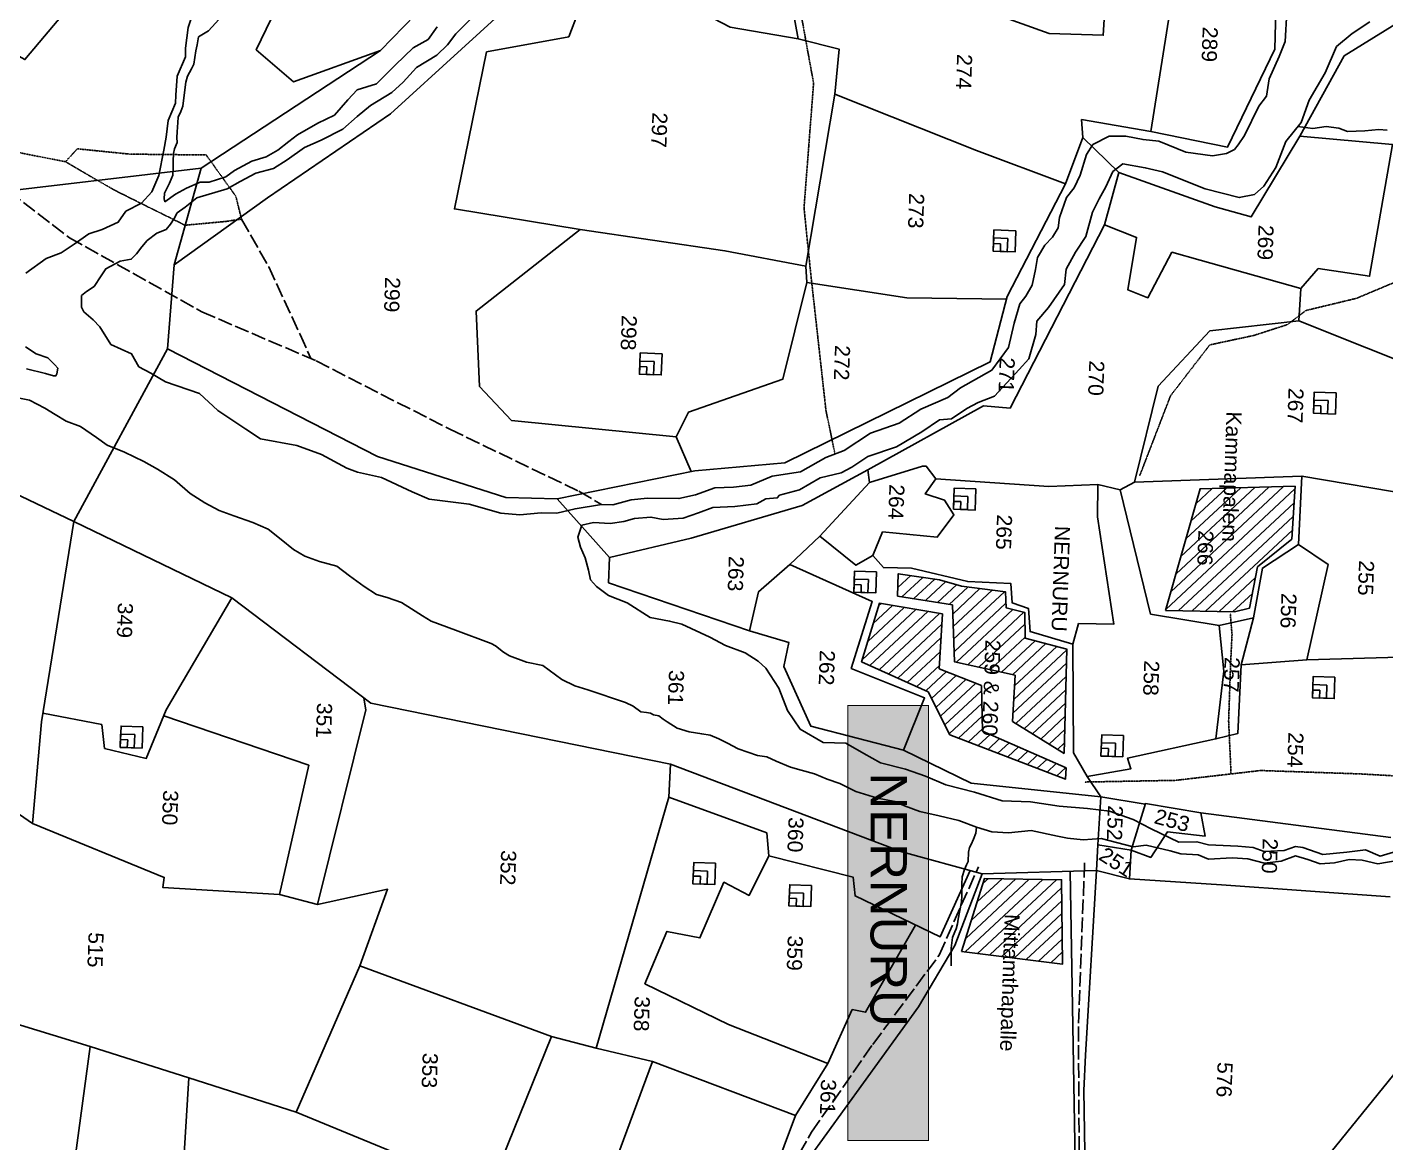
# Model space of a CAD drawing. Header units: inches. Extents: x 337143 to 343737, y 1590289 to 1599624.
# Drawn here: x 338575 to 339695, y 1595786 to 1596705 of the extents above; entities that cross this region are included whole.
import ezdxf

# ---------------------------------------------------------------- set-up
doc = ezdxf.new("R2010")
doc.units = ezdxf.units.IN
doc.header["$MEASUREMENT"] = 0
doc.linetypes.add('ACAD_ISO02W100', pattern=[15, 12, -3])
doc.linetypes.add('ACAD_ISO07W100', pattern=[3, 0, -3])
for name, color, linetype in [('CARTTRACK', 30, 'ACAD_ISO02W100'), ('NALA', 4, 'Continuous'), ('SQUAREWELL', 5, 'Continuous'), ('SURVEY_BND', 7, 'Continuous'), ('VILLAGE_AREA', 1, 'Continuous'), ('ZSTU', 7, 'Continuous'), ('ZTEXT', 7, 'Continuous')]:
    doc.layers.add(name, color=color, linetype=linetype)
doc.layers.add('FOOTPATH', color=150, linetype='ACAD_ISO07W100', lineweight=30)
doc.styles.get("Standard").update_dxf_attribs({"font": 'arial.ttf'})

msp = doc.modelspace()

# ---------------------------------------------------------------- hatches: boundary and pattern name
at = {"layer": 'VILLAGE_AREA'}
h = msp.add_hatch(dxfattribs=at)
h.set_pattern_fill('ANSI31', color=256, scale=62.399649, angle=-1.972, style=0)
h.set_pattern_definition([(43.02798, (340385.863, 1600582.354), (-5.322342, 5.701928), [])])
h.paths.add_polyline_path([(339570.1, 1596223.6), (339582.4, 1596226.6), (339589, 1596260.6), (339617.3, 1596283.5), (339619.9, 1596327.1), (339541.7, 1596325), (339513.1, 1596224.6)])
h.paths.add_polyline_path([(339429.6, 1596106.8), (339432, 1596192.8), (339397.5, 1596202), (339397.3, 1596223), (339381.9, 1596226.8), (339381.2, 1596240.1), (339345.1, 1596244.6), (339327, 1596250), (339293, 1596254.9), (339292.4, 1596236.6), (339337.6, 1596229.3), (339339.2, 1596182.4), (339389.3, 1596171.3), (339387, 1596133.3)])
h.paths.add_polyline_path([(339430.8, 1596085.7), (339431.2, 1596094.9), (339362.4, 1596125.3), (339361.5, 1596162.8), (339326.7, 1596176.7), (339329.3, 1596221.8), (339277.5, 1596230.6), (339262.7, 1596182.4), (339317.5, 1596157.6), (339335.6, 1596122.3)])
h.paths.add_polyline_path([(339428.3, 1595933.1), (339427.5, 1596002.7), (339364.1, 1596003.9), (339345.2, 1595943.7)])
h.paths.add_polyline_path([(339555.5, 1596393.3), (339551.7, 1596281.7), (339576.8, 1596280.8), (339580.6, 1596392.5)], flags=9)
h.paths.add_polyline_path([(339537, 1596294.3), (339535.8, 1596260.3), (339554.8, 1596259.7), (339556, 1596293.6)], flags=24)
h.paths.add_polyline_path([(339305, 1596280.8), (339301.8, 1596185.3), (339320.5, 1596184.7), (339323.8, 1596280.2)], flags=9)
h.paths.add_polyline_path([(339361.4, 1596204.1), (339358.5, 1596119), (339377.6, 1596118.3), (339380.6, 1596203.5)], flags=24)
h.paths.add_polyline_path([(339372.7, 1595979.2), (339368.6, 1595858.3), (339393.7, 1595857.4), (339397.8, 1595978.3)], flags=9)
at = {"layer": 'ZSTU'}
msp.add_hatch(color=2, dxfattribs=at).paths.add_polyline_path([(339317.8, 1596146.3), (339317.8, 1595787.9), (339251.4, 1595787.9), (339251.4, 1596146.3)])

# ---------------------------------------------------------------- linework, layer by layer
at = {"layer": 'CARTTRACK'}
for points in [[(338012.6, 1597198.4), (338047.4, 1597098.1), (338080.2, 1597015.3), (338134.8, 1596935.1), (338176.2, 1596877.3), (338224.4, 1596832.9), (338327.1, 1596777), (338380.9, 1596729.2), (338454.4, 1596663.9), (338531.3, 1596615.3), (338544.4, 1596598.3), (338560.2, 1596570.1), (338610, 1596531.9), (338719, 1596470.9), (338813.3, 1596430.4), (338923.5, 1596374), (339029.7, 1596322.9), (339048.5, 1596312)], [(338751.8, 1596547.2), (338774.3, 1596507.8), (338800.1, 1596452.1), (338808.9, 1596432.3)], [(339203.9, 1595763.8), (339221.5, 1595794.7), (339272, 1595867), (339326.6, 1595940.6), (339359.1, 1596013.5)], [(339446.5, 1596016.6), (339441.4, 1595881.5), (339442.3, 1595736.3)]]:
    msp.add_lwpolyline(points, dxfattribs=at)
at = {"layer": 'FOOTPATH', "ltscale": 0.002}
for points in [[(339206.4, 1596751.7), (339223.2, 1596659.2), (339215.3, 1596556.5), (339220.6, 1596504.6), (339233.4, 1596389.5), (339240.8, 1596353.7)], [(339491.9, 1596335.7), (339517.3, 1596401.6), (339549.7, 1596443.6), (339585.7, 1596451.3), (339613.7, 1596460.3), (339628.8, 1596471.9), (339670.6, 1596482), (339714.8, 1596500.5), (339742.1, 1596530.5), (339781.6, 1596564.4), (339820.9, 1596581), (339905, 1596631.2), (339982.1, 1596673.2), (340046.6, 1596719.3)], [(338536.6, 1596608.4), (338606.7, 1596594.5), (338646.7, 1596571.3), (338705.2, 1596542.2), (338738.6, 1596545.3), (338751.8, 1596547.2), (338747.1, 1596566.1), (338722.7, 1596600.1), (338659.8, 1596600.8), (338616.5, 1596605.2), (338606.7, 1596594.5)], [(339567.2, 1596090), (339565.2, 1596133.6), (339566.8, 1596180.5), (339568, 1596204.8), (339566.6, 1596221.6)], [(339446.7, 1596083.3), (339521.5, 1596084.7), (339591.6, 1596092.8), (339673.3, 1596090), (339768.3, 1596084.7), (339816.9, 1596081), (339900.2, 1596072), (339948.2, 1596065)]]:
    msp.add_lwpolyline(points, dxfattribs=at)
at = {"layer": 'NALA'}
for points in [[(338714, 1596723.4), (338707.9, 1596705.3), (338705.7, 1596688.1), (338705.7, 1596681), (338698.8, 1596665), (338697.7, 1596649.3), (338697.4, 1596642.9), (338691.4, 1596628.4), (338689.8, 1596614.9), (338687.9, 1596604.2), (338683.7, 1596583.3), (338678, 1596569.8), (338669.4, 1596560.5), (338656.4, 1596553.7), (338650.2, 1596544.8), (338637.1, 1596538.6), (338626.1, 1596535.1), (338613.9, 1596526.5), (338603.2, 1596519.4), (338590.7, 1596514.9), (338574, 1596502.7)], [(339613.1, 1596717.8), (339611.7, 1596693.6), (339606.8, 1596681.2), (339598.6, 1596662.9), (339596.3, 1596648.7), (339590, 1596640.2), (339578.2, 1596616.1), (339573.1, 1596608.4), (339569.9, 1596604.6), (339563.4, 1596601.4), (339551.9, 1596599.4), (339530, 1596602.5), (339507.7, 1596611.4), (339494.7, 1596612.8), (339480.6, 1596615.6), (339466.7, 1596615.6), (339453.4, 1596608.7), (339448.1, 1596600.6), (339442.9, 1596583.4), (339437.9, 1596573.1), (339431.6, 1596565), (339425.8, 1596548.7), (339424.8, 1596540.1), (339420, 1596532.3), (339413.8, 1596525.8), (339407.8, 1596515.6), (339406.1, 1596505.7), (339403.2, 1596492.8), (339398.2, 1596483.7), (339393.1, 1596477.3), (339388.5, 1596461.4), (339383.8, 1596441.3), (339370, 1596422.7), (339344.3, 1596408.1), (339333.9, 1596400.1), (339311.6, 1596390.7), (339293.8, 1596379.2), (339270, 1596370.7), (339248.4, 1596356.6), (339233.2, 1596350.9), (339212.4, 1596339), (339189.2, 1596335.3), (339171.4, 1596327.9), (339157.1, 1596326.4), (339141.9, 1596325.7), (339125.8, 1596320), (339112.2, 1596316.9), (339086.3, 1596317.3), (339073, 1596316), (339057.9, 1596311.7), (339048.5, 1596312), (339026.6, 1596308.5), (339011.5, 1596305), (338998.6, 1596305.1), (338981.2, 1596303.4), (338965.6, 1596304.9), (338939.3, 1596312.4), (338906.3, 1596316.4), (338892.4, 1596322.5), (338867.1, 1596334.3), (338847.3, 1596338.7), (338838.5, 1596342), (338817.7, 1596353.2), (338797.3, 1596360.6), (338767.5, 1596366.2), (338755.4, 1596374.1), (338732.2, 1596389.4), (338717.1, 1596403.5), (338689.1, 1596413), (338677.2, 1596420.4), (338667.1, 1596425.6), (338661.2, 1596436.3), (338644.2, 1596444), (338635.1, 1596458.4), (338629.5, 1596464.3), (338621.9, 1596470.9), (338620, 1596474.8), (338619.9, 1596480), (338620, 1596484.2), (338624, 1596487.5), (338630.5, 1596491.8), (338636.2, 1596500.6), (338639.9, 1596506.4), (338651.7, 1596512.7), (338660.9, 1596514.2), (338665.2, 1596518.7), (338669.6, 1596524.3), (338674, 1596529.5), (338681.9, 1596535.7), (338689.6, 1596538.8), (338693.2, 1596543), (338696.3, 1596547.7), (338698.9, 1596552.4), (338705.3, 1596557.2), (338715, 1596564.8), (338740.1, 1596572.2), (338750.6, 1596578.3), (338763.5, 1596585), (338778.2, 1596589), (338789.4, 1596596.1), (338803.7, 1596606.4), (338817.5, 1596612.4), (338835.3, 1596621.4), (338847, 1596631.7), (338858, 1596641), (338875.8, 1596651.7), (338885.1, 1596660.2), (338896.1, 1596672.2), (338912.8, 1596682.4), (338921.5, 1596690.8), (338928.5, 1596699.9), (338942.8, 1596714.3)], [(338913.1, 1596705.6), (338905.6, 1596695.2), (338893.3, 1596688.5), (338878.8, 1596674.3), (338863, 1596658.7), (338847, 1596653.7), (338839.4, 1596645.6), (338828.3, 1596632.9), (338814.8, 1596626.2), (338798, 1596616.6), (338790.8, 1596611.2), (338781.8, 1596604.1), (338772.2, 1596598.6), (338760.4, 1596595.1), (338746, 1596587.4), (338738.9, 1596582.1), (338725.1, 1596577.7), (338717.8, 1596577.6), (338706.4, 1596572.8), (338697.4, 1596567.8), (338688.7, 1596561.6), (338688.1, 1596563.9), (338688.3, 1596568.7), (338692.4, 1596577), (338695.1, 1596583.5), (338695.4, 1596589.5), (338695.6, 1596595), (338695.8, 1596601.4), (338696.7, 1596605.1), (338698.8, 1596610.4), (338698.5, 1596614.6), (338698.7, 1596619.1), (338699.2, 1596626.9), (338699.6, 1596631.2), (338701.8, 1596636), (338703.4, 1596640.3), (338703.9, 1596645), (338706, 1596660), (338707.3, 1596665), (338710.6, 1596671), (338712.5, 1596675), (338714.1, 1596685.8), (338715.2, 1596691), (338716.4, 1596697.4), (338724.7, 1596702.5), (338736.1, 1596715.1)], [(339681.6, 1596709.9), (339667, 1596700.1), (339654.2, 1596689.5), (339644.7, 1596667.7), (339631.6, 1596645.3), (339624.9, 1596627), (339612.4, 1596611.2), (339604.1, 1596589.7), (339594.3, 1596574.4), (339586.6, 1596567.6), (339574, 1596565), (339546, 1596572.2), (339510.8, 1596586.3), (339496.5, 1596589.6), (339477.9, 1596592.7), (339469.8, 1596586.4), (339464.1, 1596573.9), (339458.6, 1596563.9), (339453, 1596553.1), (339447.4, 1596532.9), (339439.1, 1596520), (339431.2, 1596506), (339429.9, 1596493.3), (339416.8, 1596474.4), (339407.2, 1596463.2), (339406.3, 1596452.1), (339400.5, 1596432.2), (339392.6, 1596423.2), (339372.4, 1596401.3), (339358.7, 1596396.1), (339349.6, 1596391.2), (339336.8, 1596382.7), (339327, 1596381.7), (339312.3, 1596372), (339291.4, 1596359.5), (339267.8, 1596351.6), (339254.7, 1596342.9), (339245.9, 1596338.1), (339228.7, 1596334.1), (339211.7, 1596324.2), (339195.2, 1596319.8), (339193.3, 1596317.5), (339183.9, 1596316.6), (339176.4, 1596312.5), (339158.4, 1596310.5), (339140.1, 1596309.5), (339128.4, 1596305.1), (339115.7, 1596300.9), (339099.3, 1596299.6), (339089.2, 1596301.7), (339075.5, 1596300.6), (339066.9, 1596298.1), (339055.7, 1596296.5), (339041.9, 1596297.3), (339032.3, 1596294.9), (339028.8, 1596285.1), (339031, 1596276.8), (339035.1, 1596268.1), (339037.7, 1596257.8), (339039.3, 1596250), (339044.2, 1596244.5), (339054.1, 1596236.9), (339069.7, 1596231.1), (339088.5, 1596218.9), (339104.6, 1596215.9), (339114.6, 1596213.5), (339137.8, 1596202.6), (339150.6, 1596195.8), (339166.9, 1596189.7), (339177.4, 1596183), (339183.8, 1596177.1), (339194.5, 1596160.6), (339201.8, 1596142.2), (339212.1, 1596127), (339231, 1596115.8), (339249.7, 1596115.3), (339264.6, 1596106.8), (339278.2, 1596099.1), (339298.9, 1596094), (339315.5, 1596088.1), (339332.2, 1596080.9), (339355.7, 1596075), (339378.5, 1596067.7), (339401.9, 1596066.9), (339425.6, 1596063.5), (339449, 1596061.5), (339467.1, 1596059.3), (339486.6, 1596052.4), (339501.4, 1596044.6), (339524.3, 1596033.8), (339539, 1596034.1), (339548.7, 1596031.5), (339572.7, 1596030.5), (339585.3, 1596029.3), (339594.6, 1596026), (339610.9, 1596026.9), (339620.4, 1596030.1), (339626.4, 1596029.4), (339642.8, 1596023.7), (339662.5, 1596025.6), (339677.9, 1596027.3), (339690.1, 1596022.3), (339703.8, 1596026.2)], [(339622.2, 1596623.7), (339634.6, 1596621.9), (339645.7, 1596623.5), (339656, 1596622.1), (339663.2, 1596619.5), (339677.5, 1596619.9), (339689, 1596621.1), (339695.8, 1596620.5)], [(338573.7, 1596442), (338582.7, 1596436.3), (338592.3, 1596432.9), (338598, 1596427.1), (338600.5, 1596424.3), (338599.7, 1596419.7), (338598.9, 1596418.1), (338596.9, 1596418.1), (338590.2, 1596420), (338574.5, 1596423.9)], [(338563.5, 1596400.7), (338577, 1596398.1), (338589.7, 1596391.4), (338598.3, 1596386.1), (338607.2, 1596380.6), (338619.1, 1596376.4), (338632.4, 1596367.3), (338641.1, 1596360.9), (338655.5, 1596355.3), (338671.2, 1596347.4), (338682.7, 1596341.2), (338696.6, 1596332.5), (338709.5, 1596321), (338721.6, 1596313.3), (338733.5, 1596307.2), (338745.5, 1596302.7), (338761, 1596297.1), (338773.8, 1596291.8), (338784.4, 1596283.1), (338794.7, 1596275), (338804, 1596269.5), (338816.1, 1596265.1), (338830.3, 1596261.2), (338840.7, 1596253.2), (338852.9, 1596244.4), (338863.1, 1596237.9), (338871.8, 1596235.5), (338883.7, 1596231.2), (338891.8, 1596226.1), (338900.9, 1596220.3), (338908.1, 1596215.8), (338928, 1596208.5), (338957.5, 1596197.5), (338961, 1596195.6), (338967.6, 1596190.4), (338972.6, 1596187.3), (338986.6, 1596182.2), (339000.1, 1596179.3), (339015.7, 1596167.8), (339026.4, 1596162.5), (339037.3, 1596159.4), (339068.3, 1596148.9), (339074.6, 1596145.7), (339080.8, 1596141.2), (339085.4, 1596140.7), (339088.8, 1596140), (339091.2, 1596138.6), (339095.6, 1596137.8), (339099.3, 1596135.2), (339102.6, 1596132.8), (339110.7, 1596127.7), (339120.6, 1596124.8), (339131, 1596122.9), (339137.9, 1596122), (339145.1, 1596118.8), (339152.2, 1596115.3), (339161, 1596110.6), (339176.9, 1596105.3), (339184.7, 1596104), (339192.4, 1596100.5), (339204.1, 1596095.6), (339213.1, 1596093), (339224, 1596090), (339234.3, 1596085.7), (339244.8, 1596082.1), (339258, 1596075.4), (339275.8, 1596069.9), (339290.1, 1596067.2), (339298, 1596063.7), (339310.8, 1596059), (339326.6, 1596055.5), (339343, 1596051.5), (339357.5, 1596046), (339370, 1596042.3), (339383.9, 1596041.5), (339402.4, 1596043.3), (339424.1, 1596038.8), (339432.3, 1596037.1), (339445.4, 1596035.6), (339460.2, 1596036.8), (339486.6, 1596029.9), (339497.3, 1596031.2), (339517.1, 1596026.7), (339525.7, 1596024.2), (339540.1, 1596023.2), (339548.5, 1596019.8), (339568, 1596020.9), (339581, 1596020), (339594.8, 1596016.5), (339608.6, 1596018.2), (339620.4, 1596022.4), (339630.4, 1596019.4), (339640.6, 1596015.8), (339652.4, 1596016.7), (339664.6, 1596019.4), (339675.1, 1596019), (339688.1, 1596015.9), (339704, 1596018.5)], [(339336.5, 1595931.8), (339336.6, 1595946.4), (339337.6, 1595955.1), (339339.5, 1595959.8), (339340.7, 1595962.2), (339341.9, 1595966.5), (339342.3, 1595970.2), (339345.1, 1595984.6), (339345.3, 1595989.5), (339345.3, 1595999), (339345.6, 1596005.2), (339347.5, 1596011.2), (339349.2, 1596015), (339350.5, 1596017.8), (339350.9, 1596025.5), (339351.8, 1596029.4), (339353, 1596031.8), (339354.9, 1596036.3), (339356.9, 1596041.2), (339357.5, 1596046)]]:
    msp.add_lwpolyline(points, dxfattribs=at)
at = {"layer": 'SQUAREWELL'}
for points in [[(339389.8, 1596537.6), (339389.2, 1596520.2), (339371.2, 1596520.8), (339371.8, 1596538.3)], [(339383.2, 1596531.3), (339382.8, 1596520.4), (339371.2, 1596520.8), (339371.6, 1596531.7)], [(339377.3, 1596527), (339377.1, 1596520.6), (339371.2, 1596520.8), (339371.4, 1596527.2)], [(339098.3, 1596436.3), (339097.7, 1596418.8), (339079.7, 1596419.4), (339080.3, 1596436.9)], [(339091.7, 1596429.9), (339091.3, 1596419), (339079.7, 1596419.4), (339080.1, 1596430.3)], [(339085.8, 1596425.6), (339085.6, 1596419.2), (339079.7, 1596419.4), (339080, 1596425.8)], [(339653.8, 1596404.1), (339653.2, 1596386.6), (339635.2, 1596387.2), (339635.8, 1596404.7)], [(339647.2, 1596397.7), (339646.8, 1596386.8), (339635.2, 1596387.2), (339635.6, 1596398.1)], [(339641.3, 1596393.4), (339641.1, 1596387), (339635.2, 1596387.2), (339635.4, 1596393.6)], [(339357, 1596325), (339356.4, 1596307.5), (339338.5, 1596308.2), (339339.1, 1596325.6)], [(339350.4, 1596318.7), (339350, 1596307.8), (339338.5, 1596308.2), (339338.8, 1596319.1)], [(339344.6, 1596314.4), (339344.3, 1596308), (339338.5, 1596308.2), (339338.7, 1596314.6)], [(339275, 1596256.6), (339274.4, 1596239.1), (339256.4, 1596239.7), (339257, 1596257.2)], [(339268.4, 1596250.2), (339268, 1596239.3), (339256.4, 1596239.7), (339256.8, 1596250.6)], [(339262.5, 1596245.9), (339262.3, 1596239.5), (339256.4, 1596239.7), (339256.7, 1596246.1)], [(339652.8, 1596169.6), (339652.2, 1596152.1), (339634.2, 1596152.7), (339634.8, 1596170.2)], [(339646.2, 1596163.2), (339645.8, 1596152.3), (339634.2, 1596152.7), (339634.6, 1596163.6)], [(339640.3, 1596158.9), (339640.1, 1596152.5), (339634.2, 1596152.7), (339634.5, 1596159.1)], [(338670.4, 1596128.8), (338669.8, 1596111.3), (338651.9, 1596111.9), (338652.5, 1596129.4)], [(338663.8, 1596122.4), (338663.4, 1596111.5), (338651.9, 1596111.9), (338652.2, 1596122.8)], [(338658, 1596118.1), (338657.7, 1596111.7), (338651.9, 1596111.9), (338652.1, 1596118.3)], [(339478.6, 1596121.6), (339478, 1596104.1), (339460, 1596104.7), (339460.6, 1596122.2)], [(339472, 1596115.2), (339471.6, 1596104.3), (339460, 1596104.7), (339460.4, 1596115.6)], [(339466.1, 1596110.9), (339465.9, 1596104.5), (339460, 1596104.7), (339460.3, 1596111.1)], [(339142.4, 1596016.3), (339141.8, 1595998.8), (339123.8, 1595999.4), (339124.4, 1596016.9)], [(339135.8, 1596009.9), (339135.4, 1595999), (339123.8, 1595999.4), (339124.2, 1596010.3)], [(339129.9, 1596005.6), (339129.7, 1595999.2), (339123.8, 1595999.4), (339124, 1596005.8)], [(339221.5, 1595998), (339220.9, 1595980.6), (339202.9, 1595981.2), (339203.5, 1595998.7)], [(339214.9, 1595991.7), (339214.5, 1595980.8), (339202.9, 1595981.2), (339203.3, 1595992.1)], [(339209, 1595987.4), (339208.8, 1595981), (339202.9, 1595981.2), (339203.1, 1595987.6)]]:
    msp.add_lwpolyline(points, close=True, dxfattribs=at)
at = {"layer": 'SURVEY_BND'}
for points in [[(338551.3, 1596909.3), (338480.7, 1596730.3), (338573.3, 1596678.7), (338709.1, 1596840.4)], [(339719.6, 1596319.5), (339734.7, 1596418.8), (339623.1, 1596463.5), (339624.6, 1596490.1), (339639.1, 1596506.6), (339681.3, 1596500.2), (339700.2, 1596608.8), (339623.9, 1596615.6), (339660.3, 1596681.7), (339767.4, 1596748.3), (339869.9, 1596815.5)], [(338859.1, 1596788.4), (338784.4, 1596729.5), (338764, 1596686.8), (338794.7, 1596660.4), (338866.3, 1596686.3), (338923.9, 1596745.7)], [(339467.5, 1596794.3), (339464, 1596733.7), (339516.8, 1596718.2), (339501.2, 1596619.4), (339564.2, 1596606.5), (339603.2, 1596687.2), (339604.6, 1596741.3), (339603.8, 1596743.9)], [(339464, 1596733.7), (339461.9, 1596698.8), (339417.2, 1596700.1), (339358.4, 1596721.5), (339298.6, 1596734.7), (339196.3, 1596773.9), (339210.4, 1596695.9), (339244.3, 1596687.2), (339240.8, 1596650.3), (339357.5, 1596603.7), (339430.7, 1596576.4)], [(338866.3, 1596686.3), (338718.5, 1596589.2), (338696.2, 1596509.5), (338773.2, 1596564.8), (338874.7, 1596633.9), (338991.6, 1596740.9), (339019.3, 1596765.1)], [(339030.8, 1596538.8), (338927.3, 1596555.6), (338953.7, 1596685), (339021.5, 1596697.5), (339045.4, 1596760.4), (339099.1, 1596734.6), (339154.4, 1596705.4), (339210.4, 1596695.9)], [(339240.8, 1596650.3), (339216.9, 1596508.5), (339217.5, 1596494.9), (339299.9, 1596482.5), (339382.3, 1596481.4)], [(339445.1, 1596614.4), (339444, 1596629.3), (339501.2, 1596619.4)], [(339055, 1596268.3), (339012, 1596316.6), (339125.4, 1596339.8), (339199.4, 1596346.4), (339368.8, 1596429.5), (339382.8, 1596483.4), (339430.7, 1596576.4), (339445.1, 1596614.4), (339474.6, 1596585.6)], [(339624.6, 1596490.1), (339541.7, 1596513.5), (339518.5, 1596519.9), (339498.7, 1596482.5), (339482.1, 1596489), (339489.3, 1596532.1), (339462.9, 1596542.5), (339474.6, 1596585.6), (339554, 1596557.5), (339583.8, 1596549), (339623.9, 1596615.6)], [(338536.6, 1596567.9), (338718.5, 1596589.2)], [(339110, 1596367.9), (338974.4, 1596381.2), (338948, 1596409.2), (338945.1, 1596471.4), (339030.8, 1596538.8), (339150.2, 1596521.2), (339216.9, 1596508.5)], [(339462.9, 1596542.5), (339385.1, 1596391.4), (339363.2, 1596393.3), (339268, 1596340.7), (339269.4, 1596330.3), (339313, 1596343.7), (339316.1, 1596343.6), (339324, 1596333.2), (339417, 1596327), (339457.3, 1596328.4)], [(338696.2, 1596509.5), (338690.8, 1596440.3), (338863.8, 1596351.6), (338969.5, 1596317.9), (339012, 1596316.6)], [(339217.5, 1596494.9), (339197.8, 1596415.2), (339120.2, 1596388.2), (339110, 1596367.9), (339122.3, 1596339.2)], [(339487.7, 1596330.4), (339507.2, 1596409.7), (339549.8, 1596455.2), (339623.1, 1596463.5)], [(338690.8, 1596440.3), (338613.5, 1596298), (338743.8, 1596235), (338858.3, 1596148.2), (339105.4, 1596098), (339295.8, 1596025.9), (339362, 1596007.6), (339456.3, 1596010.5)], [(338135.4, 1596360.5), (338268.5, 1596325.9), (338457.4, 1596337.4), (338526.6, 1596339.5), (338613.5, 1596298)], [(339268, 1596340.7), (339213.8, 1596311.3), (339122.3, 1596284.3), (339055, 1596268.3), (339054.3, 1596247.6), (339170.4, 1596207.8), (339177.9, 1596240.1), (339203.7, 1596262.5), (339228.4, 1596286)], [(339272.1, 1596270), (339258, 1596262), (339228.4, 1596286), (339269.4, 1596330.3)], [(339324, 1596333.2), (339315.2, 1596320.8), (339331.1, 1596315.7), (339338.8, 1596303.6), (339325.1, 1596285.2), (339280, 1596289.5), (339272.1, 1596270), (339280.7, 1596260.1), (339304, 1596259.5), (339350.2, 1596248.5), (339385.8, 1596246.9), (339386.7, 1596231.1), (339400.4, 1596226.3), (339401.6, 1596207.3), (339436.9, 1596196.8)], [(339448.5, 1596087.9), (339437.4, 1596107.4), (339436.9, 1596196.8), (339441.6, 1596213.9), (339470.6, 1596213.4), (339457.2, 1596301.9), (339457.3, 1596328.4), (339475.9, 1596324.1)], [(339625.6, 1596335.4), (339487.7, 1596330.4), (339475.9, 1596324.1), (339500.9, 1596221.7), (339557.4, 1596212.3), (339585.8, 1596218.5), (339593.1, 1596259.6), (339622.9, 1596279.1)], [(339629.6, 1596183.9), (339647.2, 1596262.6), (339622.9, 1596279.1), (339625.6, 1596335.4), (339719.6, 1596319.5), (339734.9, 1596310.6)], [(338613.5, 1596298), (338586.9, 1596132.8), (338579.6, 1596049.1), (338481.9, 1596116.7)], [(339203.7, 1596262.5), (339271.5, 1596232.2), (339254.2, 1596176.9), (339314.7, 1596152.6), (339297.4, 1596109.5), (339220.8, 1596129.3), (339198.6, 1596178.5), (339202.8, 1596198.4), (339170.4, 1596207.8)], [(338588.1, 1596140.1), (338636.7, 1596130.7), (338639, 1596111), (338673.3, 1596102.8), (338689.7, 1596142.9), (338743.8, 1596235)], [(339585.8, 1596218.5), (339575.4, 1596179.9)], [(339557.4, 1596212.3), (339561.2, 1596174.8), (339554.7, 1596118.9)], [(339459.9, 1596071.1), (339448.5, 1596087.9), (339484.7, 1596094.3), (339481.9, 1596103), (339554.7, 1596118.9), (339572.7, 1596123.2), (339575.4, 1596179.9), (339629.6, 1596183.9), (339715.3, 1596186.5)], [(338687.7, 1596137.8), (338807.2, 1596097.2), (338783, 1595990.5), (338814.3, 1595982.4), (338854.2, 1596142.8), (338852.6, 1596152.5)], [(339297.4, 1596109.5), (339353.1, 1596082.5), (339459.9, 1596071.1)], [(338814.3, 1595982.4), (338872.1, 1595994.9), (338849.4, 1595931.9), (339007.3, 1595873.7), (339044.1, 1595863.9), (339104, 1596070.8), (339105.4, 1596098)], [(339104, 1596070.8), (339184.6, 1596041.3), (339186.4, 1596022.4), (339255.8, 1596005), (339257.4, 1595989.4), (339327.4, 1595955.6), (339352.1, 1596010.3)], [(339457.3, 1596031.6), (339459.9, 1596071.1), (339496.5, 1596065.1)], [(339484.8, 1596027.1), (339501, 1596021.2), (339514.8, 1596042.2), (339545.8, 1596038.7), (339542.2, 1596057.8), (339496.6, 1596065.5), (339484.8, 1596027.1)], [(339542.2, 1596057.8), (339698.8, 1596037.5)], [(338579.6, 1596049.1), (338688.2, 1596004.7), (338686.9, 1595996.5), (338783, 1595990.5)], [(339456.3, 1596010.5), (339457.3, 1596031.6), (339484.8, 1596027.1), (339483.4, 1596003.4)], [(339307.2, 1595965.3), (339266.1, 1595893.5), (339255.1, 1595895.8), (339235, 1595851.2), (339153.2, 1595883.4), (339084.2, 1595917), (339102.4, 1595960.2), (339129.6, 1595954.8), (339149.3, 1596000.7), (339170.1, 1595989.8), (339186.4, 1596022.4)], [(339090.6, 1595312.6), (339102.8, 1595387.9), (339111.5, 1595443.4), (339114.7, 1595530.5), (339139.3, 1595586.2), (339219.1, 1595772.7), (339309.7, 1595898), (339339.6, 1595948.6), (339362, 1596007.6)], [(339414.1, 1595540.9), (339480.4, 1595539.3), (339476.7, 1595416.2), (339528.1, 1595396.7), (339539, 1595289.2), (339629.5, 1595257.6), (339643.5, 1595179.7), (339691.1, 1595148.2), (339650.8, 1595304.7), (339579.5, 1595434.5), (339482, 1595574.4), (339440.2, 1595690.6), (339434.6, 1596009.8)], [(339698.4, 1595988.6), (339559.2, 1595998.6), (339483.4, 1596003.4), (339456.3, 1596010.5), (339447.2, 1595858.3), (339445.9, 1595829.2), (339448, 1595693.2), (339490.8, 1595578), (339580.6, 1595693.1), (339727.1, 1595874), (339817.8, 1595987.4), (339834.9, 1596009.6)], [(338424, 1595927.5), (338627.1, 1595865.2)], [(338849.4, 1595931.9), (338796.8, 1595811.3), (338955.5, 1595745.9), (339007.3, 1595873.7)], [(338708.4, 1595839.6), (338627.1, 1595865.2), (338600.4, 1595667.7), (338696.3, 1595642.8)], [(339235, 1595851.2), (339208.4, 1595808.5), (339090.5, 1595852.9), (339044.1, 1595863.9)], [(339090.5, 1595852.9), (339025.1, 1595676.4), (339141.2, 1595629), (339208.4, 1595808.5)], [(338696.3, 1595642.8), (338708.4, 1595839.6), (338796.8, 1595811.3)]]:
    msp.add_lwpolyline(points, dxfattribs=at)
at = {"layer": 'VILLAGE_AREA'}
for points in [[(339513.1, 1596224.6), (339541.7, 1596325), (339619.9, 1596327.1), (339617.3, 1596283.5), (339589, 1596260.6), (339582.4, 1596226.6), (339570.1, 1596223.6), (339513.1, 1596224.6)], [(339429.6, 1596106.8), (339387, 1596133.3), (339389.3, 1596171.3), (339339.2, 1596182.4), (339337.6, 1596229.3), (339292.4, 1596236.6), (339293, 1596254.9), (339327, 1596250), (339345.1, 1596244.6), (339381.2, 1596240.1), (339381.9, 1596226.8), (339397.3, 1596223), (339397.5, 1596202), (339432, 1596192.8), (339429.6, 1596106.8)], [(339431.2, 1596094.9), (339430.8, 1596085.7), (339335.6, 1596122.3), (339317.5, 1596157.6), (339262.7, 1596182.4), (339277.5, 1596230.6), (339329.3, 1596221.8), (339326.7, 1596176.7), (339361.5, 1596162.8), (339362.4, 1596125.3), (339431.2, 1596094.9)], [(339345.2, 1595943.7), (339364.1, 1596003.9), (339427.5, 1596002.7), (339428.3, 1595933.1), (339345.2, 1595943.7)]]:
    msp.add_lwpolyline(points, dxfattribs=at)
at = {"layer": 'ZTEXT', "color": 1, "const_width": 0.862}
msp.add_lwpolyline([(339317.8, 1596146.3), (339317.8, 1595787.9), (339251.4, 1595787.9), (339251.4, 1596146.3)], close=True, dxfattribs=at)

# ---------------------------------------------------------------- texts
at = {"layer": 'SURVEY_BND'}
for s, rotation, p in [('289', 268.028, (339543.9, 1596706)), ('274', 268.028, (339341.5, 1596683.5)), ('297', 268.028, (339090.4, 1596635.4)), ('273', 268.028, (339302, 1596568.8)), ('269', 268.028, (339589.9, 1596542.7)), ('299', 268.028, (338870.2, 1596499.7)), ('298', 268.028, (339065.2, 1596468.3)), ('272', 268.028, (339240.9, 1596443.6)), ('271', 268.028, (339376.6, 1596433.5)), ('270', 268.028, (339450.4, 1596430.9)), ('267', 268.028, (339614.6, 1596408.3)), ('Kammapalem', 268.028, (339563.5, 1596388.9)), ('264', 268.028, (339285.7, 1596328.9)), ('265', 268.028, (339374.4, 1596304)), ('NERNURU', 268.028, (339422.2, 1596294.6)), ('266', 268.028, (339540.3, 1596291)), ('263', 268.028, (339153.4, 1596269.7)), ('255', 268.028, (339672.7, 1596266.2)), ('256', 268.028, (339608.8, 1596239.2)), ('349', 268.028, (338650, 1596231.3)), ('259 & 260', 268.028, (339364.8, 1596200.8)), ('262', 268.028, (339228.4, 1596192.2)), ('258', 268.028, (339495.7, 1596183.7)), ('257', 268.028, (339562, 1596186.5)), ('361', 268.028, (339104.1, 1596175.8)), ('351', 268.028, (338814.1, 1596148.8)), ('254', 268.028, (339614.5, 1596124.5)), ('350', 268.028, (338687.3, 1596076.9)), ('252', 268.028, (339465.8, 1596064.3)), ('253', 345.0187, (339503, 1596049.5)), ('360', 268.028, (339202.6, 1596054.6)), ('250', 268.028, (339593.4, 1596037.1)), ('352', 268.028, (338965.8, 1596027.4)), ('251', 327.0353, (339457.2, 1596020.1)), ('Mittamthapalle', 268.028, (339380.7, 1595974.7)), ('515', 268.028, (338625.8, 1595959.7)), ('359', 268.028, (339202, 1595957)), ('358', 268.028, (339075.9, 1595907)), ('353', 268.028, (338901.2, 1595860.3)), ('576', 268.028, (339556.1, 1595852.7)), ('361', 268.028, (339229.4, 1595838.6))]:
    msp.add_text(s, height=12.48, rotation=rotation, dxfattribs=at).set_placement(p)
at = {"layer": 'ZTEXT', "color": 1, "ltscale": 2}
msp.add_text('NERNURU', height=30, rotation=270, dxfattribs=at).set_placement((339270.1, 1596091.1))

doc.saveas('drawing.dxf')
